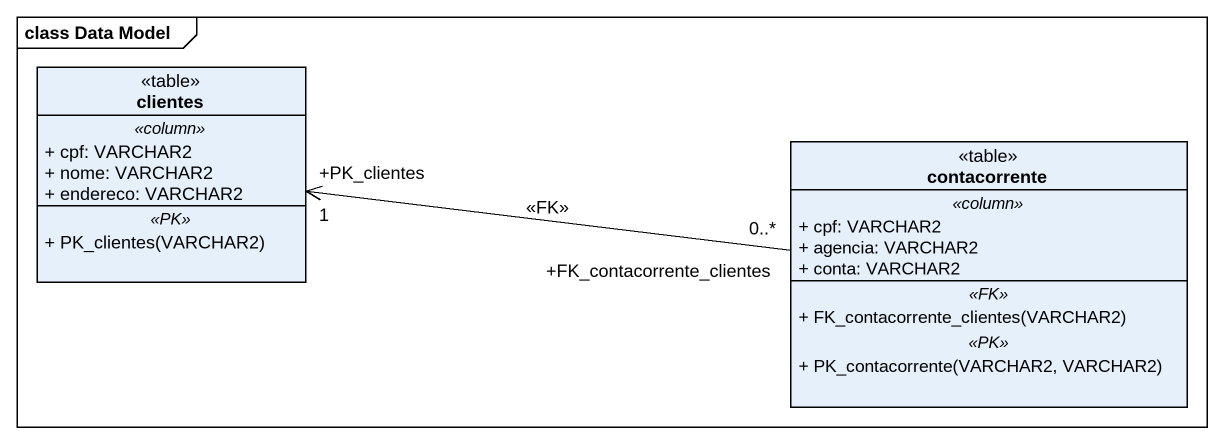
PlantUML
@startuml
mainframe class Data Model
hide circle
hide empty members
skinparam classAttributeIconSize 0
class clientes <<table>> {
  .. <<column>> ..
  + cpf: VARCHAR2
  + nome: VARCHAR2
  + endereco: VARCHAR2
  .. <<PK>> ..
  + PK_clientes(VARCHAR2)
}
class contacorrente <<table>> {
  .. <<column>> ..
  + cpf: VARCHAR2
  + agencia: VARCHAR2
  + conta: VARCHAR2
  .. <<FK>> ..
  + FK_contacorrente_clientes(VARCHAR2)
  .. <<PK>> ..
  + PK_contacorrente(VARCHAR2, VARCHAR2)
}
contacorrente "+FK_contacorrente_clientes\n0..*" -left-> "+PK_clientes\n1" clientes : <<FK>>
@enduml
